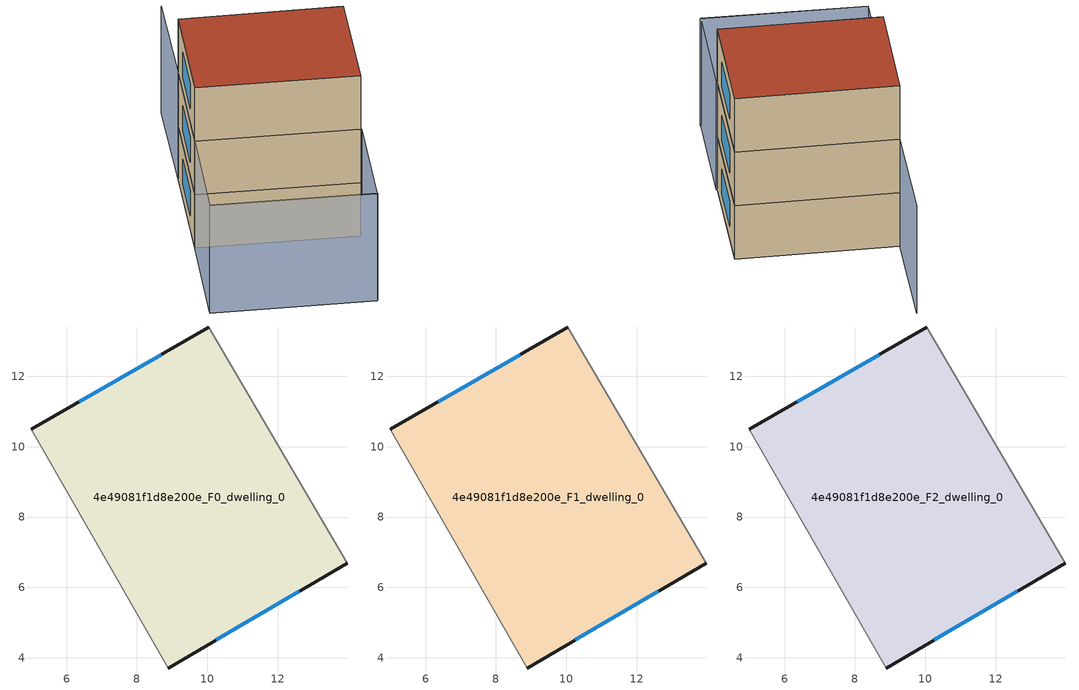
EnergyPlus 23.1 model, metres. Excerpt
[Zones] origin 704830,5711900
4e49081f1d8e200e_F0_dwelling_0
 floor ground (EU_floor_Construction): 10.04,13.4 13.97,6.69 8.89,3.71 5,10.49 z0
 wall outside (EU_wall_Construction): 10.04,13.4 5,10.49 / 8.89,3.71 13.97,6.69 z0:3
 wall adiabatic (EU_wall_Construction): 13.97,6.69 10.04,13.4 / 5,10.49 8.89,3.71 z0:3
 window (EU_Window_Construction): 8.69,12.62 6.36,11.27 / 10.25,4.51 12.61,5.89 z0.81:2.19
4e49081f1d8e200e_F1_dwelling_0
 floor to 4e49081f1d8e200e_F0_dwelling_0 (EU_floor_Construction): 10.04,13.4 13.97,6.69 8.89,3.71 5,10.49 z3
 wall outside (EU_wall_Construction): 10.04,13.4 5,10.49 / 8.89,3.71 13.97,6.69 z3:6
 wall adiabatic (EU_wall_Construction): 13.97,6.69 10.04,13.4 / 5,10.49 8.89,3.71 z3:6
 window (EU_Window_Construction): 8.69,12.62 6.36,11.27 / 10.25,4.51 12.61,5.89 z3.81:5.19
4e49081f1d8e200e_F2_dwelling_0
 floor to 4e49081f1d8e200e_F1_dwelling_0 (EU_floor_Construction): 10.04,13.4 13.97,6.69 8.89,3.71 5,10.49 z6
 wall outside (EU_wall_Construction): 10.04,13.4 5,10.49 / 8.89,3.71 13.97,6.69 z6:9
 wall adiabatic (EU_wall_Construction): 13.97,6.69 10.04,13.4 / 5,10.49 8.89,3.71 z6:9
 window (EU_Window_Construction): 8.69,12.62 6.36,11.27 / 10.25,4.51 12.61,5.89 z6.81:8.19
 roof outside (EU_roof_Construction): 13.97,6.69 10.04,13.4 5,10.49 8.89,3.71 z9
shading: 13.97,6.69 10.04,13.4 / 10.04,13.4 14.93,16.26 / 0.3,7.78 4.24,0.94 / 5,10.49 8.92,3.67 / 8.92,3.67 4.17,0.95 / 4.17,0.95 0.26,7.77 / 0.26,7.77 5,10.49 z0:6
[Building]
EU S2 Campaign: North Axis=0; Terrain=City; Solar Distribution=FullExterior
[Site:Location]
London: Latitude=51.5; Longitude=-0.5; Time Zone=0; Elevation=25
[SizingPeriod:WeatherFileDays]
AnnualSizingPeriod: Begin Month=1; Begin Day of Month=1; End Month=12; End Day of Month=31; Day of Week for Start Day=Monday; Use Weather File Daylight Saving Period=No; Use Weather File Rain and Snow Indicators=No
[MATERIAL]
EU_InternalMass_Material: Roughness=MediumRough; Thickness=0.1; Conductivity=1; Density=1800; Specific Heat=900; Thermal Absorptance=0.9; Solar Absorptance=0.7; Visible Absorptance=0.7
[MATERIAL:NOMASS] Roughness=MediumRough; Thermal Absorptance=0.9; Solar Absorptance=0.7; Visible Absorptance=0.7
Name | Thermal Resistance
EU_wall_NoMass | 0.735294
EU_roof_NoMass | 0.520833
EU_floor_NoMass | 1.81159
[WINDOWMATERIAL:SIMPLEGLAZINGSYSTEM]
EU_Window_SimpleGlazing: UFactor=3.92; Solar Heat Gain Coefficient=0.85; Visible Transmittance=0.85
[CONSTRUCTION]
EU_wall_Construction: EU_wall_NoMass
EU_roof_Construction: EU_roof_NoMass
EU_floor_Construction: EU_floor_NoMass
EU_Window_Construction: EU_Window_SimpleGlazing
EU_InternalMass_Construction: EU_InternalMass_Material
[ZONE] Type=1; Multiplier=1; Ceiling Height=autocalculate; Floor Area=autocalculate; Part of Total Floor Area=Yes
Name | Volume
4e49081f1d8e200e_F0_dwelling_0 | 136.944
4e49081f1d8e200e_F1_dwelling_0; 4e49081f1d8e200e_F2_dwelling_0 | 136.945
[INTERNALMASS] Construction=EU_InternalMass_Construction; Surface Area=45.6483
Name | Zone or ZoneList
4e49081f1d8e200e_F0_dwelling_0_EU_InternalMass | 4e49081f1d8e200e_F0_dwelling_0
4e49081f1d8e200e_F1_dwelling_0_EU_InternalMass | 4e49081f1d8e200e_F1_dwelling_0
4e49081f1d8e200e_F2_dwelling_0_EU_InternalMass | 4e49081f1d8e200e_F2_dwelling_0
[OTHEREQUIPMENT] Fuel Type=Electricity; Design Level Calculation Method=Watts/Area; Power per Zone Floor Area=1; Fraction Latent=0; Fraction Radiant=0; Fraction Lost=0; Carbon Dioxide Generation Rate=0; EndUse Subcategory=EU_Step8_InternalGains
Name | Zone or ZoneList or Space or SpaceList | Schedule
EU_Step8_InternalGain_4e49081f1d8e200e_F0_dwelling_0_f000 | 4e49081f1d8e200e_F0_dwelling_0 | EU_Step8_GainSchedule_4e49081f1d8e200e_F0_dwelling_0_f000
EU_Step8_InternalGain_4e49081f1d8e200e_F1_dwelling_0_f000 | 4e49081f1d8e200e_F1_dwelling_0 | EU_Step8_GainSchedule_4e49081f1d8e200e_F1_dwelling_0_f000
EU_Step8_InternalGain_4e49081f1d8e200e_F2_dwelling_0_f000 | 4e49081f1d8e200e_F2_dwelling_0 | EU_Step8_GainSchedule_4e49081f1d8e200e_F2_dwelling_0_f000
[ZONEVENTILATION:DESIGNFLOWRATE] Schedule=EU_AlwaysOn; Design Flow Rate Calculation Method=AirChanges/Hour; Air Changes per Hour=0.48; Ventilation Type=Natural; Fan Pressure Rise=0; Fan Total Efficiency=1; Constant Term Coefficient=1; Temperature Term Coefficient=0; Velocity Term Coefficient=0; Velocity Squared Term Coefficient=0; Minimum Indoor Temperature=-100; Maximum Indoor Temperature=100; Delta Temperature=-100; Minimum Outdoor Temperature=-100; Maximum Outdoor Temperature=100; Maximum Wind Speed=40
Name | Zone or ZoneList or Space or SpaceList
EU_ConstantAir_4e49081f1d8e200e_F0_dwelling_0 | 4e49081f1d8e200e_F0_dwelling_0
EU_ConstantAir_4e49081f1d8e200e_F1_dwelling_0 | 4e49081f1d8e200e_F1_dwelling_0
EU_ConstantAir_4e49081f1d8e200e_F2_dwelling_0 | 4e49081f1d8e200e_F2_dwelling_0
[HVACTEMPLATE:THERMOSTAT] Constant Heating Setpoint=20; Constant Cooling Setpoint=50
EU_HeatOnly_4e49081f1d8e200e_F0_dwelling_0; EU_HeatOnly_4e49081f1d8e200e_F1_dwelling_0; EU_HeatOnly_4e49081f1d8e200e_F2_dwelling_0
[HVACTEMPLATE:ZONE:IDEALLOADSAIRSYSTEM] System Availability Schedule=EU_AlwaysOn; Maximum Heating Supply Air Temperature=50; Minimum Cooling Supply Air Temperature=13; Maximum Heating Supply Air Humidity Ratio=0.0156; Minimum Cooling Supply Air Humidity Ratio=0.0077; Heating Limit=NoLimit; Cooling Limit=NoLimit; Heating Availability Schedule=EU_AlwaysOn; Cooling Availability Schedule=EU_CoolingOff; Dehumidification Control Type=ConstantSensibleHeatRatio; Cooling Sensible Heat Ratio=0.7; Dehumidification Setpoint=60; Humidification Control Type=None; Humidification Setpoint=30; Outdoor Air Method=None; Outdoor Air Flow Rate per Person=0.00944; Outdoor Air Flow Rate per Zone Floor Area=0; Outdoor Air Flow Rate per Zone=0; Demand Controlled Ventilation Type=None; Outdoor Air Economizer Type=NoEconomizer; Heat Recovery Type=None; Sensible Heat Recovery Effectiveness=0.7; Latent Heat Recovery Effectiveness=0.65
Name | Template Thermostat
4e49081f1d8e200e_F0_dwelling_0 | EU_HeatOnly_4e49081f1d8e200e_F0_dwelling_0
4e49081f1d8e200e_F1_dwelling_0 | EU_HeatOnly_4e49081f1d8e200e_F1_dwelling_0
4e49081f1d8e200e_F2_dwelling_0 | EU_HeatOnly_4e49081f1d8e200e_F2_dwelling_0
[SIZING:ZONE] Zone Cooling Design Supply Air Temperature Input Method=SupplyAirTemperature; Zone Cooling Design Supply Air Temperature=13; Zone Heating Design Supply Air Temperature Input Method=SupplyAirTemperature; Zone Heating Design Supply Air Temperature=50; Zone Cooling Design Supply Air Humidity Ratio=0.008; Zone Heating Design Supply Air Humidity Ratio=0.008; Cooling Design Air Flow Method=DesignDay; Cooling Design Air Flow Rate=0; Cooling Minimum Air Flow per Zone Floor Area=0.000762; Cooling Minimum Air Flow=0; Cooling Minimum Air Flow Fraction=0.2; Heating Design Air Flow Method=DesignDay; Heating Design Air Flow Rate=0; Heating Maximum Air Flow per Zone Floor Area=0.002032; Heating Maximum Air Flow=0.141576; Heating Maximum Air Flow Fraction=0.3; Account for Dedicated Outdoor Air System=No; Dedicated Outdoor Air System Control Strategy=NeutralSupplyAir; Dedicated Outdoor Air Low Setpoint Temperature for Design=autosize; Dedicated Outdoor Air High Setpoint Temperature for Design=autosize; Zone Load Sizing Method=Sensible Load Only No Latent Load; Zone Latent Cooling Design Supply Air Humidity Ratio Input Method=HumidityRatioDifference; Zone Cooling Design Supply Air Humidity Ratio Difference=0.005; Zone Latent Heating Design Supply Air Humidity Ratio Input Method=HumidityRatioDifference; Zone Humidification Design Supply Air Humidity Ratio Difference=0.005
4e49081f1d8e200e_F0_dwelling_0; 4e49081f1d8e200e_F1_dwelling_0; 4e49081f1d8e200e_F2_dwelling_0
[SCHEDULE:CONSTANT]
Name | Hourly Value
EU_AlwaysOn | 1
EU_CoolingOff | 0
[SCHEDULE:FILE] Column Number=1; Rows to Skip at Top=0; Number of Hours of Data=8760; Column Separator=Comma; Interpolate to Timestep=No; Minutes per Item=60; Adjust Schedule for Daylight Savings=Yes
Name | File
EU_Step8_GainSchedule_4e49081f1d8e200e_F0_dwelling_0_f000 | ../../schedules/4e49081f1d8e200e/4e49081f1d8e200e_F0_dwelling_0_f000_gain.csv
EU_Step8_GainSchedule_4e49081f1d8e200e_F1_dwelling_0_f000 | ../../schedules/4e49081f1d8e200e/4e49081f1d8e200e_F1_dwelling_0_f000_gain.csv
EU_Step8_GainSchedule_4e49081f1d8e200e_F2_dwelling_0_f000 | ../../schedules/4e49081f1d8e200e/4e49081f1d8e200e_F2_dwelling_0_f000_gain.csv
